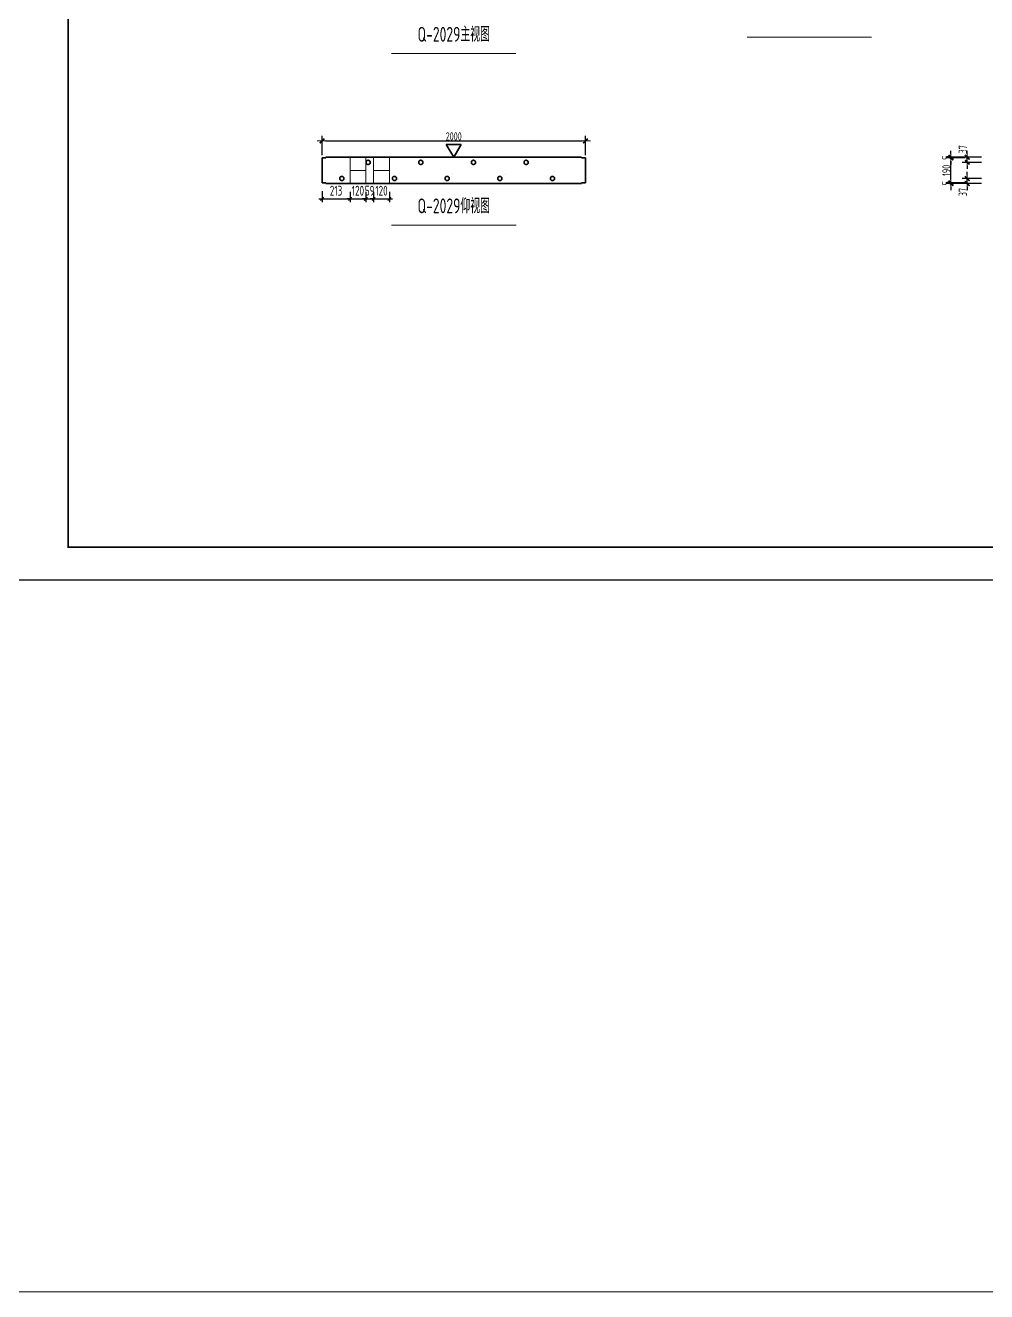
# Model space of a CAD drawing. Extents: x -85320 to 1679916, y -1321939 to 627.
# Drawn here: x 1440540 to 1469744, y -889482 to -851022 of the extents above; entities that cross this region are included whole.
import ezdxf
from ezdxf.enums import TextEntityAlignment as Align

# ---------------------------------------------------------------- set-up
doc = ezdxf.new("R2010")
doc.units = 0
doc.header["$LTSCALE"] = 1000
doc.linetypes.add('点划线', pattern=[1850, 1200, -300, 50, -300])
for name, color, linetype in [('BORDER', 7, 'Continuous'), ('手孔标注', 3, 'Continuous'), ('打印线框', 7, 'Continuous'), ('拉模', 7, 'Continuous')]:
    doc.layers.add(name, color=color, linetype=linetype)
for name, color, linetype, lineweight in [('手孔', 6, 'Continuous', 0), ('预制墙图名', 7, 'Continuous', 18), ('预制墙墙身水平筋', 130, 'Continuous', 18), ('预制墙详图孔洞', 9, '点划线', 18), ('预制墙详图标注', 3, 'Continuous', 18), ('预制墙详图轮廓', 3, 'Continuous', 35)]:
    doc.layers.add(name, color=color, linetype=linetype, lineweight=lineweight)
doc.styles.add('TSSD_Dimension', font='tssdeng.shx', dxfattribs={"width": 0.7, "bigfont": 'hztxt.shx'})
doc.styles.add('样式 1', font='yjkeng.shx', dxfattribs={"width": 0.7, "bigfont": 'yjkchn.shx'})
doc.styles.add('样式 2', font='yjkeng.shx', dxfattribs={"width": 0.7, "bigfont": 'yjkchn.shx'})
doc.dimstyles.new('标注', dxfattribs={"dimtxt": 300, "dimasz": 100, "dimexe": 100, "dimexo": 250, "dimgap": 100, "dimtad": 1, "dimdec": 0, "dimlfac": 0.25, "dimzin": 0, "dimdsep": 46, "dimtxsty": 'TSSD_Dimension', "dimblk": 'ARCHTICK', "dimcen": 0, "dimdle": 100, "dimclrt": 7, "dimadec": 0, "dimazin": 0, "dimtfac": 1, "dimtdec": 0, "dimtix": 1, "dimtmove": 2, "dimatfit": 3, "dimfxl": 1, "dimtolj": 1, "dimtzin": 0, "dimarcsym": 0})
doc.dimstyles.new('盈建科结构', dxfattribs={"dimscale": 100, "dimtxt": 2.5, "dimasz": 1, "dimexe": 1.5, "dimexo": 0.625, "dimgap": 0.1, "dimtad": 1, "dimdec": 0, "dimrnd": 1, "dimzin": 0, "dimdsep": 46, "dimtxsty": '样式 1', "dimblk": '_yjkbk', "dimblk1": 'ARCHTICK', "dimblk2": 'ARCHTICK', "dimcen": 0.09, "dimadec": 0, "dimazin": 0, "dimtfac": 1, "dimtdec": 4, "dimtix": 1, "dimtmove": 2, "dimatfit": 3, "dimfxl": 1, "dimtolj": 1, "dimtzin": 0, "dimarcsym": 0})

# ---------------------------------------------------------------- blocks, each defined once
blk = doc.blocks.new('_yjkbk')
blk.add_line((-1, 0), (1.5, 0))
blk.add_lwpolyline([(-0.7, -0.7, 0.5, 0.5, 0), (0.7, 0.7, 0.5, 0.5, 0)], format="xyseb")
blk = doc.blocks.new('*D539')
at = {"layer": 'Defpoints', "color": 0, "transparency": 16777216}
for p in [(1457554, -854529), (1449554, -855029), (1457554, -855029)]:
    blk.add_point(p, dxfattribs=at)
at = {"layer": '预制墙详图标注', "color": 0, "lineweight": -2, "transparency": 16777216}
for p, q in [((1449554, -854966), (1449554, -854379)), ((1449654, -854529), (1457454, -854529)), ((1457554, -854966), (1457554, -854379))]:
    blk.add_line(p, q, dxfattribs=at)
at = {"layer": '预制墙详图标注', "color": 0, "lineweight": -2, "transparency": 16777216, "xscale": 100, "yscale": 100, "zscale": 100, "rotation": 180}
blk.add_blockref('_yjkbk', (1449554, -854529), dxfattribs=at)
at = {"layer": '预制墙详图标注', "color": 0, "lineweight": -2, "transparency": 16777216, "xscale": 100, "yscale": 100, "zscale": 100}
blk.add_blockref('_yjkbk', (1457554, -854529), dxfattribs=at)
at = {"layer": '预制墙详图标注', "color": 0, "transparency": 16777216, "insert": (1453554, -854519), "char_height": 250, "attachment_point": 8, "style": '样式 1'}
blk.add_mtext('\\A1;2000', dxfattribs=at)
blk = doc.blocks.new('_ArchTick')
at = {"color": 0, "linetype": 'ByBlock', "const_width": 0.4}
blk.add_lwpolyline([(-0.5, -0.5), (0.5, 0.5)], dxfattribs=at)
blk = doc.blocks.new('*D1991')
at = {"layer": 'Defpoints', "color": 0, "transparency": 16777216}
for p in [(1449554, -855809), (1450404, -855829), (1450404, -856294)]:
    blk.add_point(p, dxfattribs=at)
at = {"layer": '手孔标注', "color": 0, "lineweight": -2, "transparency": 16777216}
for p, q in [((1449554, -856059), (1449554, -856394)), ((1450404, -856079), (1450404, -856394)), ((1449454, -856294), (1450504, -856294))]:
    blk.add_line(p, q, dxfattribs=at)
at = {"layer": '手孔标注', "color": 0, "lineweight": -2, "transparency": 16777216, "xscale": 100, "yscale": 100, "zscale": 100, "rotation": 180}
blk.add_blockref('_ArchTick', (1449554, -856294), dxfattribs=at)
at = {"layer": '手孔标注', "color": 0, "lineweight": -2, "transparency": 16777216, "xscale": 100, "yscale": 100, "zscale": 100}
blk.add_blockref('_ArchTick', (1450404, -856294), dxfattribs=at)
at = {"layer": '手孔标注', "color": 7, "lineweight": 0, "transparency": 16777216, "insert": (1449979, -856044), "char_height": 300, "attachment_point": 5, "style": 'TSSD_Dimension'}
blk.add_mtext('\\A1;213', dxfattribs=at)
blk = doc.blocks.new('*D1992')
at = {"layer": 'Defpoints', "color": 0, "transparency": 16777216}
for p in [(1450404, -855829), (1450884, -855829), (1450884, -856294)]:
    blk.add_point(p, dxfattribs=at)
at = {"layer": '手孔标注', "color": 0, "lineweight": -2, "transparency": 16777216}
for p, q in [((1450404, -856079), (1450404, -856394)), ((1450884, -856079), (1450884, -856394)), ((1450404, -856294), (1450304, -856294)), ((1450404, -856294), (1450884, -856294)), ((1450884, -856294), (1450984, -856294))]:
    blk.add_line(p, q, dxfattribs=at)
at = {"layer": '手孔标注', "color": 0, "lineweight": -2, "transparency": 16777216, "xscale": 100, "yscale": 100, "zscale": 100}
blk.add_blockref('_ArchTick', (1450404, -856294), dxfattribs=at)
at = {"layer": '手孔标注', "color": 0, "lineweight": -2, "transparency": 16777216, "xscale": 100, "yscale": 100, "zscale": 100, "rotation": 180}
blk.add_blockref('_ArchTick', (1450884, -856294), dxfattribs=at)
at = {"layer": '手孔标注', "color": 7, "lineweight": 0, "transparency": 16777216, "insert": (1450644, -856044), "char_height": 300, "attachment_point": 5, "style": 'TSSD_Dimension'}
blk.add_mtext('\\A1;120', dxfattribs=at)
blk = doc.blocks.new('*D1993')
at = {"layer": 'Defpoints', "color": 0, "transparency": 16777216}
for p in [(1450884, -855829), (1451119, -855829), (1451119, -856294)]:
    blk.add_point(p, dxfattribs=at)
at = {"layer": '手孔标注', "color": 0, "lineweight": -2, "transparency": 16777216}
for p, q in [((1450884, -856079), (1450884, -856394)), ((1451119, -856079), (1451119, -856394)), ((1450884, -856294), (1450784, -856294)), ((1450884, -856294), (1451119, -856294)), ((1451119, -856294), (1451219, -856294))]:
    blk.add_line(p, q, dxfattribs=at)
at = {"layer": '手孔标注', "color": 0, "lineweight": -2, "transparency": 16777216, "xscale": 100, "yscale": 100, "zscale": 100}
blk.add_blockref('_ArchTick', (1450884, -856294), dxfattribs=at)
at = {"layer": '手孔标注', "color": 0, "lineweight": -2, "transparency": 16777216, "xscale": 100, "yscale": 100, "zscale": 100, "rotation": 180}
blk.add_blockref('_ArchTick', (1451119, -856294), dxfattribs=at)
at = {"layer": '手孔标注', "color": 7, "lineweight": 0, "transparency": 16777216, "insert": (1451001, -856044), "char_height": 300, "attachment_point": 5, "style": 'TSSD_Dimension'}
blk.add_mtext('\\A1;59', dxfattribs=at)
blk = doc.blocks.new('*D1994')
at = {"layer": 'Defpoints', "color": 0, "transparency": 16777216}
for p in [(1451119, -855829), (1451599, -855829), (1451599, -856294)]:
    blk.add_point(p, dxfattribs=at)
at = {"layer": '手孔标注', "color": 0, "lineweight": -2, "transparency": 16777216}
for p, q in [((1451119, -856079), (1451119, -856394)), ((1451599, -856079), (1451599, -856394)), ((1451119, -856294), (1451019, -856294)), ((1451119, -856294), (1451599, -856294)), ((1451599, -856294), (1451699, -856294))]:
    blk.add_line(p, q, dxfattribs=at)
at = {"layer": '手孔标注', "color": 0, "lineweight": -2, "transparency": 16777216, "xscale": 100, "yscale": 100, "zscale": 100}
blk.add_blockref('_ArchTick', (1451119, -856294), dxfattribs=at)
at = {"layer": '手孔标注', "color": 0, "lineweight": -2, "transparency": 16777216, "xscale": 100, "yscale": 100, "zscale": 100, "rotation": 180}
blk.add_blockref('_ArchTick', (1451599, -856294), dxfattribs=at)
at = {"layer": '手孔标注', "color": 7, "lineweight": 0, "transparency": 16777216, "insert": (1451359, -856044), "char_height": 300, "attachment_point": 5, "style": 'TSSD_Dimension'}
blk.add_mtext('\\A1;120', dxfattribs=at)
blk = doc.blocks.new('图框1')
at = {"layer": 'BORDER', "const_width": 50}
blk.add_lwpolyline([(1377779, -823089), (1377779, -783089), (1433679, -783089), (1433679, -823089)], close=True, dxfattribs=at)
blk = doc.blocks.new('*D3116')
at = {"layer": 'Defpoints', "color": 0, "transparency": 16777216}
for p in [(1469154, -855673), (1469654, -855673), (1469654, -855829)]:
    blk.add_point(p, dxfattribs=at)
at = {"layer": '预制墙详图标注', "color": 0, "lineweight": -2, "transparency": 16777216}
for p, q in [((1469591, -855673), (1469004, -855673)), ((1469154, -855573), (1469154, -855473)), ((1469154, -855829), (1469154, -855673)), ((1469591, -855829), (1469004, -855829)), ((1469154, -855929), (1469154, -856029))]:
    blk.add_line(p, q, dxfattribs=at)
at = {"layer": '预制墙详图标注', "color": 0, "lineweight": -2, "transparency": 16777216, "xscale": 100, "yscale": 100, "zscale": 100}
for p, rotation in [((1469154, -855673), 270), ((1469154, -855829), 90)]:
    blk.add_blockref('_yjkbk', p, dxfattribs=dict(at, rotation=rotation))
at = {"layer": '预制墙详图标注', "color": 0, "transparency": 16777216, "insert": (1469144, -856085), "char_height": 250, "attachment_point": 8, "rotation": 90, "style": '样式 1'}
blk.add_mtext('\\A1;37', dxfattribs=at)
blk = doc.blocks.new('*D3117')
at = {"layer": 'Defpoints', "color": 0, "transparency": 16777216}
for p in [(1469154, -855029), (1469654, -855029), (1469654, -855185)]:
    blk.add_point(p, dxfattribs=at)
at = {"layer": '预制墙详图标注', "color": 0, "lineweight": -2, "transparency": 16777216}
for p, q in [((1469154, -854929), (1469154, -854829)), ((1469591, -855029), (1469004, -855029)), ((1469591, -855185), (1469004, -855185)), ((1469154, -855185), (1469154, -855029)), ((1469154, -855285), (1469154, -855385))]:
    blk.add_line(p, q, dxfattribs=at)
at = {"layer": '预制墙详图标注', "color": 0, "lineweight": -2, "transparency": 16777216, "xscale": 100, "yscale": 100, "zscale": 100}
for p, rotation in [((1469154, -855029), 270), ((1469154, -855185), 90)]:
    blk.add_blockref('_yjkbk', p, dxfattribs=dict(at, rotation=rotation))
at = {"layer": '预制墙详图标注', "color": 0, "transparency": 16777216, "insert": (1469144, -854787), "char_height": 250, "attachment_point": 8, "rotation": 90, "style": '样式 1'}
blk.add_mtext('\\A1;37', dxfattribs=at)
blk = doc.blocks.new('*D3118')
at = {"layer": 'Defpoints', "color": 0, "transparency": 16777216}
for p in [(1468654, -855049), (1469154, -855049), (1469154, -855809)]:
    blk.add_point(p, dxfattribs=at)
at = {"layer": '预制墙详图标注', "color": 0, "lineweight": -2, "transparency": 16777216}
for p, q in [((1469091, -855049), (1468504, -855049)), ((1468654, -855709), (1468654, -855149)), ((1469091, -855809), (1468504, -855809))]:
    blk.add_line(p, q, dxfattribs=at)
at = {"layer": '预制墙详图标注', "color": 0, "lineweight": -2, "transparency": 16777216, "xscale": 100, "yscale": 100, "zscale": 100}
for p, rotation in [((1468654, -855049), 90), ((1468654, -855809), 270)]:
    blk.add_blockref('_yjkbk', p, dxfattribs=dict(at, rotation=rotation))
at = {"layer": '预制墙详图标注', "color": 0, "transparency": 16777216, "insert": (1468644, -855429), "char_height": 250, "attachment_point": 8, "rotation": 90, "style": '样式 1'}
blk.add_mtext('\\A1;190', dxfattribs=at)
blk = doc.blocks.new('*D3119')
at = {"layer": 'Defpoints', "color": 0, "transparency": 16777216}
for p in [(1468654, -855029), (1469154, -855029), (1469154, -855049)]:
    blk.add_point(p, dxfattribs=at)
at = {"layer": '预制墙详图标注', "color": 0, "lineweight": -2, "transparency": 16777216}
for p, q in [((1468654, -854929), (1468654, -854829)), ((1469091, -855029), (1468504, -855029)), ((1469091, -855049), (1468504, -855049)), ((1468654, -855049), (1468654, -855029)), ((1468654, -855149), (1468654, -855249))]:
    blk.add_line(p, q, dxfattribs=at)
at = {"layer": '预制墙详图标注', "color": 0, "lineweight": -2, "transparency": 16777216, "xscale": 100, "yscale": 100, "zscale": 100}
for p, rotation in [((1468654, -855049), 90), ((1468654, -855029), 270)]:
    blk.add_blockref('_yjkbk', p, dxfattribs=dict(at, rotation=rotation))
at = {"layer": '预制墙详图标注', "color": 0, "transparency": 16777216, "insert": (1468644, -855039), "char_height": 250, "attachment_point": 8, "rotation": 90, "style": '样式 1'}
blk.add_mtext('\\A1;5', dxfattribs=at)
blk = doc.blocks.new('*D3120')
at = {"layer": 'Defpoints', "color": 0, "transparency": 16777216}
for p in [(1468654, -855809), (1469154, -855809), (1469154, -855829)]:
    blk.add_point(p, dxfattribs=at)
at = {"layer": '预制墙详图标注', "color": 0, "lineweight": -2, "transparency": 16777216}
for p, q in [((1468654, -855709), (1468654, -855609)), ((1469091, -855809), (1468504, -855809)), ((1469091, -855829), (1468504, -855829)), ((1468654, -855829), (1468654, -855809)), ((1468654, -855929), (1468654, -856029))]:
    blk.add_line(p, q, dxfattribs=at)
at = {"layer": '预制墙详图标注', "color": 0, "lineweight": -2, "transparency": 16777216, "xscale": 100, "yscale": 100, "zscale": 100}
for p, rotation in [((1468654, -855829), 90), ((1468654, -855809), 270)]:
    blk.add_blockref('_yjkbk', p, dxfattribs=dict(at, rotation=rotation))
at = {"layer": '预制墙详图标注', "color": 0, "transparency": 16777216, "insert": (1468644, -855819), "char_height": 250, "attachment_point": 8, "rotation": 90, "style": '样式 1'}
blk.add_mtext('\\A1;5', dxfattribs=at)

msp = doc.modelspace()

# ---------------------------------------------------------------- linework, layer by layer
at = {"layer": '手孔', "color": 6}
for points in [[(1450403.785, -855028.636), (1450883.785, -855028.636), (1450883.785, -855428.636), (1450403.785, -855428.636)], [(1451118.669, -855028.636), (1451598.669, -855028.636), (1451598.669, -855428.636), (1451118.669, -855428.636)], [(1450403.785, -855828.638), (1450883.785, -855828.638), (1450883.785, -855428.638), (1450403.785, -855428.638)], [(1451118.669, -855828.638), (1451598.669, -855828.638), (1451598.669, -855428.638), (1451118.669, -855428.638)]]:
    msp.add_lwpolyline(points, close=True, dxfattribs=at)
at = {"layer": '打印线框', "color": 1}
msp.add_lwpolyline([(1439339.784, -867870.959), (1439339.784, -825870.959), (1498739.784, -825870.959), (1498739.784, -867870.959)], close=True, dxfattribs=at)
at = {"layer": '预制墙图名', "lineweight": 18}
for p, q in [((1462465.605, -851378.636), (1466241.762, -851378.636)), ((1451666.786, -851878.636), (1455440.581, -851878.636)), ((1451660.881, -857088.636), (1455446.487, -857088.636))]:
    msp.add_line(p, q, dxfattribs=at)
at = {"layer": '预制墙墙身水平筋', "color": 4}
msp.add_lwpolyline([(1380116.859, -811851.87), (1617539.787, -811851.87), (1617539.787, -889482.118), (1380116.859, -889482.118)], close=True, dxfattribs=at)
at = {"layer": '预制墙详图孔洞', "lineweight": 35, "const_width": 0.18}
for points in [[(1450100.245, -855630.585), (1450277.684, -855405.09), (1450277.684, -855028.636), (1450413.684, -855028.636), (1450413.684, -855452.182), (1450207.123, -855714.687)], [(1450885.684, -855184.636), (1450885.684, -855028.636), (1451021.684, -855028.636), (1451021.684, -855184.636)], [(1451700.245, -855630.585), (1451877.684, -855405.09), (1451877.684, -855028.636), (1452013.684, -855028.636), (1452013.684, -855452.182), (1451807.123, -855714.687)], [(1452485.684, -855184.636), (1452485.684, -855028.636), (1452621.684, -855028.636), (1452621.684, -855184.636)], [(1453300.245, -855630.585), (1453477.684, -855405.09), (1453477.684, -855028.636), (1453613.684, -855028.636), (1453613.684, -855452.182), (1453407.123, -855714.687)], [(1454085.684, -855184.636), (1454085.684, -855028.636), (1454221.684, -855028.636), (1454221.684, -855184.636)], [(1454900.245, -855630.585), (1455077.684, -855405.09), (1455077.684, -855028.636), (1455213.684, -855028.636), (1455213.684, -855452.182), (1455007.123, -855714.687)], [(1455685.684, -855184.636), (1455685.684, -855028.636), (1455821.684, -855028.636), (1455821.684, -855184.636)], [(1456500.245, -855630.585), (1456677.684, -855405.09), (1456677.684, -855028.636), (1456813.684, -855028.636), (1456813.684, -855452.182), (1456607.123, -855714.687)]]:
    msp.add_lwpolyline(points, close=True, dxfattribs=at)
at = {"layer": '预制墙详图孔洞', "lineweight": 35}
for centre in [(1450953.684, -855184.636), (1452553.684, -855184.636), (1454153.684, -855184.636), (1455753.684, -855184.636), (1450153.684, -855672.636), (1451753.684, -855672.636), (1453353.684, -855672.636), (1454953.684, -855672.636), (1456553.684, -855672.636)]:
    msp.add_circle(centre, 64, dxfattribs=at)
at = {"layer": '预制墙详图标注', "lineweight": 35}
for p, q in [((1453553.684, -855028.636), (1453328.684, -854638.925)), ((1453778.684, -854638.925), (1453328.684, -854638.925)), ((1453553.684, -855028.636), (1453778.684, -854638.925))]:
    msp.add_line(p, q, dxfattribs=at)
at = {"layer": '预制墙详图轮廓', "lineweight": 35}
for p, q in [((1449553.684, -855808.636), (1449553.684, -855048.636)), ((1449553.684, -855048.636), (1449673.684, -855048.636)), ((1449673.684, -855028.636), (1457433.684, -855028.636)), ((1449673.684, -855048.636), (1449673.684, -855028.636)), ((1457433.684, -855028.636), (1457433.684, -855048.636)), ((1457433.684, -855048.636), (1457553.684, -855048.636)), ((1457553.684, -855048.636), (1457553.684, -855808.636)), ((1449673.684, -855808.636), (1449553.684, -855808.636)), ((1449673.684, -855828.636), (1449673.684, -855808.636)), ((1449673.684, -855828.636), (1457433.684, -855828.636)), ((1457553.684, -855808.636), (1457433.684, -855808.636)), ((1457433.684, -855808.636), (1457433.684, -855828.636))]:
    msp.add_line(p, q, dxfattribs=at)

# ---------------------------------------------------------------- block references
at = {"layer": '拉模', "color": 3}
msp.add_blockref('图框1', (64060.835, -43782.265), dxfattribs=at)

# ---------------------------------------------------------------- texts
at = {"layer": '预制墙图名', "linetype": 'Continuous', "style": '样式 2', "width": 0.7}
for s, p in [('Q-2029主视图', (1453553.684, -851654.493)), ('Q-2029仰视图', (1453553.684, -856864.493))]:
    msp.add_text(s, height=450, dxfattribs=at).set_placement(p, align=Align.BOTTOM_CENTER)

# ---------------------------------------------------------------- dimensions: what is measured, and where the dimension line sits
at = {"layer": '手孔标注', "color": 3, "lineweight": 0}
for base, p1, p2, picture, middle in [((1450403.785, -856293.567), (1449553.684, -855808.636), (1450403.785, -855828.638), '*D1991', (1449978.735, -856043.567)), ((1450883.785, -856293.567), (1450403.785, -855828.638), (1450883.785, -855828.638), '*D1992', (1450643.785, -856043.567)), ((1451118.669, -856293.567), (1450883.785, -855828.638), (1451118.669, -855828.638), '*D1993', (1451001.227, -856043.567)), ((1451598.669, -856293.567), (1451118.669, -855828.638), (1451598.669, -855828.638), '*D1994', (1451358.669, -856043.567))]:
    dim = msp.add_linear_dim(base=base, p1=p1, p2=p2, dimstyle='标注', dxfattribs=at)
    dim.commit()
    dim.dimension.update_dxf_attribs({"geometry": picture, "text_midpoint": middle})
at = {"layer": '预制墙详图标注'}
for p1, p2, picture, middle in [((1449553.684, -855028.636), (1457553.684, -855028.636), '*D539', (1453553.684, -854393.636)), ((1469153.684, -855048.636), (1469153.684, -855028.636), '*D3119', (1468518.684, -855038.636)), ((1469153.684, -855808.636), (1469153.684, -855048.636), '*D3118', (1468518.684, -855428.636)), ((1469153.684, -855828.636), (1469153.684, -855808.636), '*D3120', (1468518.684, -855818.636))]:
    dim = msp.add_aligned_dim(p1=p1, p2=p2, distance=500, dimstyle='盈建科结构', override={"dimscale": 100, "dimtxt": 2.5, "dimasz": 1, "dimexe": 1.5, "dimexo": 0.625, "dimgap": 0.1, "dimtad": 1, "dimlfac": 0.25, "dimrnd": 5, "dimdle": 0, "dimtix": 1, "dimfxlon": 0}, dxfattribs=at)
    dim.commit()
    dim.dimension.update_dxf_attribs({"geometry": picture, "text_midpoint": middle})
for base, p1, p2, picture, middle in [((1469153.684, -855028.636), (1469653.684, -855184.636), (1469653.684, -855028.636), '*D3117', (1469018.684, -854787.056)), ((1469153.684, -855672.636), (1469653.684, -855828.636), (1469653.684, -855672.636), '*D3116', (1469018.684, -856085.188))]:
    dim = msp.add_linear_dim(base=base, p1=p1, p2=p2, angle=90, text='37', dimstyle='盈建科结构', override={"dimlfac": 0.25, "dimrnd": 5}, dxfattribs=at)
    dim.commit()
    dim.dimension.update_dxf_attribs({"geometry": picture, "text_midpoint": middle, "dimtype": 161})

doc.saveas('drawing.dxf')
